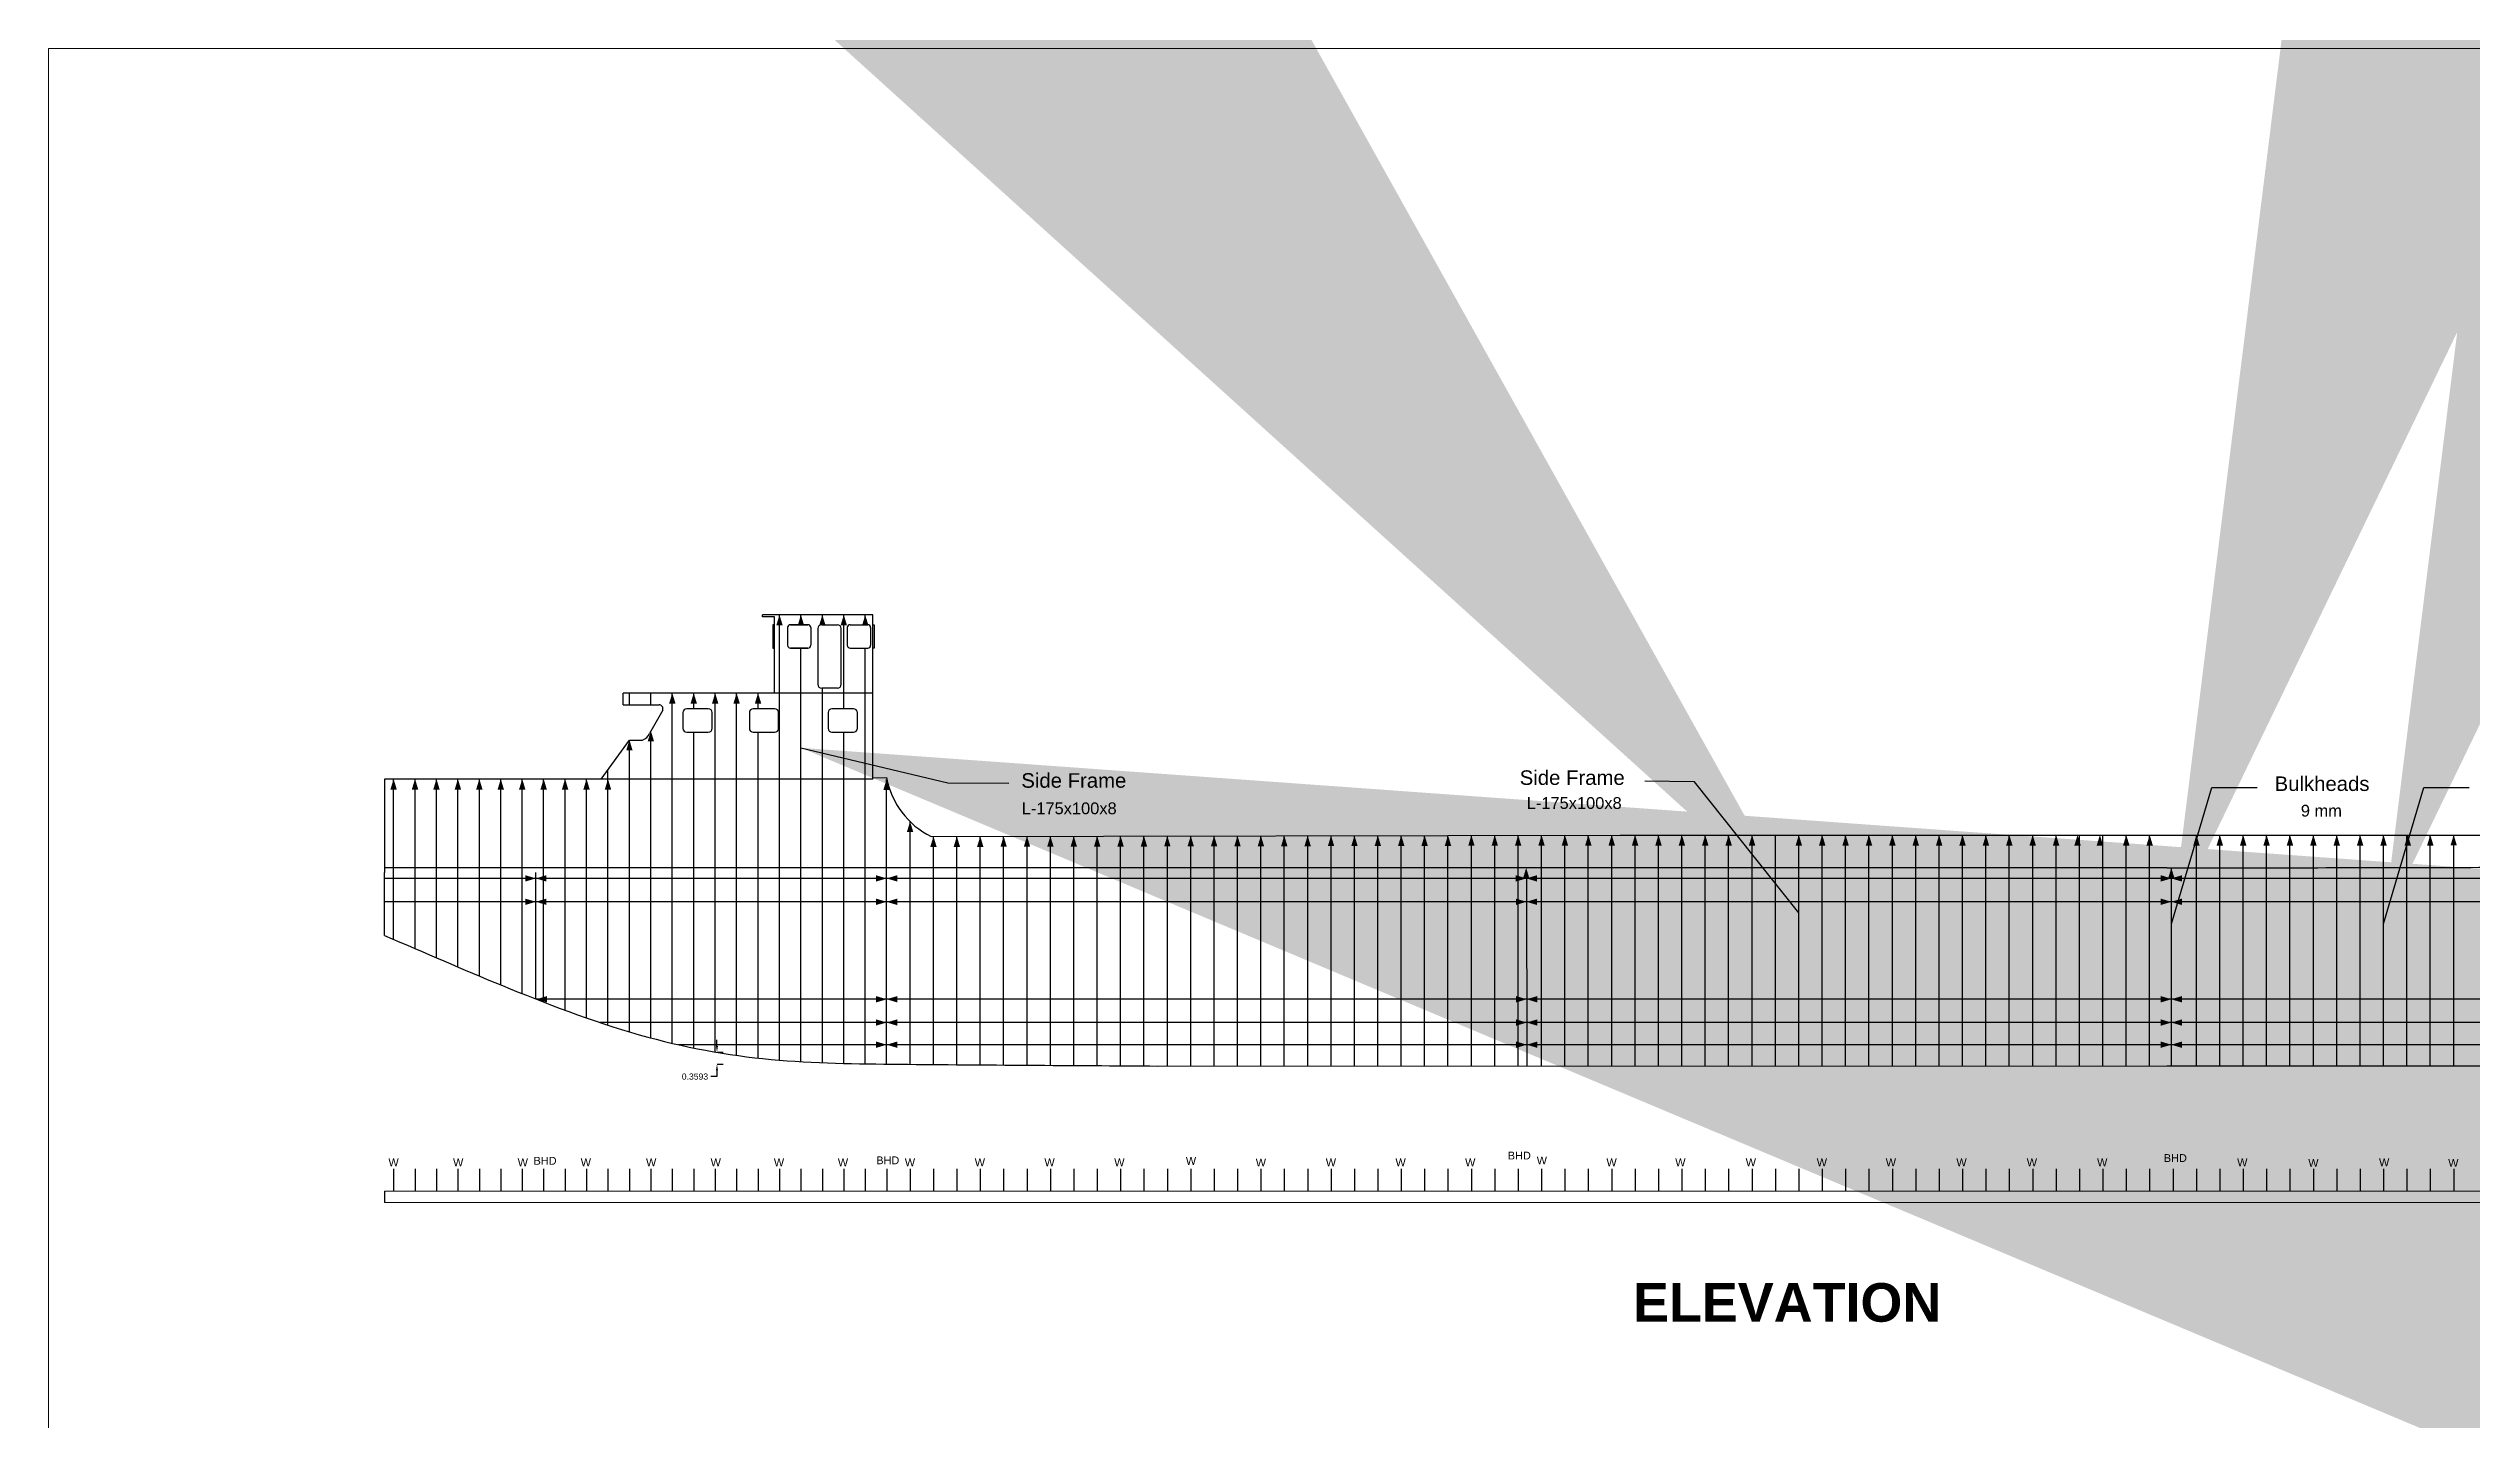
# Model space of a CAD drawing. Header units: inches. Extents: x 12 to 135, y 0 to 92.
# Drawn here: x 12 to 82.8, y 52 to 92.1 of the extents above; entities that cross this region are included whole.
import ezdxf
from ezdxf.enums import TextEntityAlignment as Align

# ---------------------------------------------------------------- set-up
doc = ezdxf.new("R2010")
doc.units = ezdxf.units.IN
doc.header["$MEASUREMENT"] = 0
doc.linetypes.add('DASHED', pattern=[19.05, 12.7, -6.35])
doc.layers.get('Defpoints').update_dxf_attribs({"color": 100})
for name, color, linetype in [('1', 7, 'Continuous'), ('bulkhead', 10, 'Continuous'), ('Floor', 6, 'Continuous'), ('L', 50, 'Continuous'), ('T', 130, 'Continuous')]:
    doc.layers.add(name, color=color, linetype=linetype)
doc.layers.add('hatch', color=8, linetype='Continuous', lineweight=9)
doc.layers.add('Text', color=7, linetype='Continuous', lineweight=13)
doc.layers.add('Hide', color=70, linetype='Continuous', lineweight=13, plot=False)
doc.styles.get("Standard").update_dxf_attribs({"font": 'arial.ttf'})
doc.dimstyles.get("Standard").update_dxf_attribs({"dimtxt": 0.18, "dimasz": 0.18, "dimexe": 0.18, "dimexo": 0.0625, "dimgap": 0.09, "dimtad": 0, "dimtih": 1, "dimtoh": 1, "dimdec": 4, "dimzin": 0, "dimdsep": 46, "dimtxsty": 'Standard', "dimcen": 0.09, "dimadec": 0, "dimazin": 0, "dimtfac": 1, "dimtdec": 4, "dimtofl": 0, "dimtmove": 0, "dimatfit": 3, "dimfxl": 1, "dimtolj": 1, "dimtzin": 0, "dimarcsym": 0})

# ---------------------------------------------------------------- blocks, each defined once
blk = doc.blocks.new('*D5')
at = {"layer": '1', "color": 0, "lineweight": -2, "transparency": 16777216}
for p, q in [((31.574, 62.953), (31.574, 63.133)), ((31.584, 62.773), (31.754, 62.773)), ((31.584, 62.414), (31.754, 62.414)), ((31.574, 62.054), (31.394, 62.054)), ((31.574, 62.234), (31.574, 62.054))]:
    blk.add_line(p, q, dxfattribs=at)
at = {"layer": '1', "color": 0, "transparency": 16777216}
for points in [[(31.544, 62.953), (31.604, 62.953), (31.574, 62.773)], [(31.544, 62.234), (31.604, 62.234), (31.574, 62.414)]]:
    blk.add_solid(points, dxfattribs=at)
at = {"layer": 'Defpoints', "color": 0, "transparency": 16777216}
for p in [(31.521, 62.773), (31.521, 62.414), (31.574, 62.414)]:
    blk.add_point(p, dxfattribs=at)
at = {"layer": '1', "color": 0, "transparency": 16777216, "insert": (30.931, 62.054), "char_height": 0.18, "attachment_point": 5}
blk.add_mtext('\\A1;0.3593', dxfattribs=at)

msp = doc.modelspace()

# ---------------------------------------------------------------- hatches: boundary and pattern name
at = {"layer": '1'}
h = msp.add_hatch(color=1, dxfattribs=at)
h.dxf.hatch_style = 1
h.paths.add_polyline_path([(33.40097, 75.54966), (33.49411, 75.23918), (33.30782, 75.23918)])
h = msp.add_hatch(color=1, dxfattribs=at)
h.dxf.hatch_style = 1
h.paths.add_polyline_path([(34.02742, 75.54966), (34.12056, 75.23918), (33.93427, 75.23918)])
h = msp.add_hatch(color=1, dxfattribs=at)
h.dxf.hatch_style = 1
h.paths.add_polyline_path([(34.65387, 75.54966), (34.74701, 75.23918), (34.56072, 75.23918)])
h = msp.add_hatch(color=1, dxfattribs=at)
h.dxf.hatch_style = 1
h.paths.add_polyline_path([(35.28032, 75.54966), (35.37346, 75.23918), (35.18717, 75.23918)])
h = msp.add_hatch(color=1, dxfattribs=at)
h.dxf.hatch_style = 1
h.paths.add_polyline_path([(35.90677, 75.54966), (35.99991, 75.23918), (35.81362, 75.23918)])
h = msp.add_hatch(color=1, dxfattribs=at)
h.dxf.hatch_style = 1
h.paths.add_polyline_path([(30.26872, 73.26598), (30.36186, 72.95551), (30.17557, 72.95551)])
h = msp.add_hatch(color=1, dxfattribs=at)
h.dxf.hatch_style = 1
h.paths.add_polyline_path([(30.89517, 73.26598), (30.98831, 72.95551), (30.80202, 72.95551)])
h = msp.add_hatch(color=1, dxfattribs=at)
h.dxf.hatch_style = 1
h.paths.add_polyline_path([(31.52162, 73.26598), (31.61476, 72.95551), (31.42847, 72.95551)])
h = msp.add_hatch(color=1, dxfattribs=at)
h.dxf.hatch_style = 1
h.paths.add_polyline_path([(32.14807, 73.26598), (32.24121, 72.95551), (32.05492, 72.95551)])
h = msp.add_hatch(color=1, dxfattribs=at)
h.dxf.hatch_style = 1
h.paths.add_polyline_path([(32.77452, 73.26598), (32.86766, 72.95551), (32.68137, 72.95551)])
h = msp.add_hatch(color=1, dxfattribs=at)
h.dxf.hatch_style = 1
h.paths.add_polyline_path([(29.01582, 71.89451), (29.10896, 71.58403), (28.92267, 71.58403)])
h = msp.add_hatch(color=1, dxfattribs=at)
h.dxf.hatch_style = 1
h.paths.add_polyline_path([(29.64227, 72.16038), (29.73541, 71.84991), (29.54912, 71.84991)])
h = msp.add_hatch(color=1, dxfattribs=at)
h.dxf.hatch_style = 1
h.paths.add_polyline_path([(22.12487, 70.75394), (22.21801, 70.44347), (22.03172, 70.44347)])
h = msp.add_hatch(color=1, dxfattribs=at)
h.dxf.hatch_style = 1
h.paths.add_polyline_path([(22.75132, 70.75394), (22.84446, 70.44347), (22.65817, 70.44347)])
h = msp.add_hatch(color=1, dxfattribs=at)
h.dxf.hatch_style = 1
h.paths.add_polyline_path([(23.37777, 70.75394), (23.47091, 70.44347), (23.28462, 70.44347)])
h = msp.add_hatch(color=1, dxfattribs=at)
h.dxf.hatch_style = 1
h.paths.add_polyline_path([(24.00422, 70.75394), (24.09736, 70.44347), (23.91107, 70.44347)])
h = msp.add_hatch(color=1, dxfattribs=at)
h.dxf.hatch_style = 1
h.paths.add_polyline_path([(24.63067, 70.75394), (24.72381, 70.44347), (24.53752, 70.44347)])
h = msp.add_hatch(color=1, dxfattribs=at)
h.dxf.hatch_style = 1
h.paths.add_polyline_path([(25.25712, 70.75394), (25.35026, 70.44347), (25.16397, 70.44347)])
h = msp.add_hatch(color=1, dxfattribs=at)
h.dxf.hatch_style = 1
h.paths.add_polyline_path([(25.88357, 70.75394), (25.97671, 70.44347), (25.79042, 70.44347)])
h = msp.add_hatch(color=1, dxfattribs=at)
h.dxf.hatch_style = 1
h.paths.add_polyline_path([(26.51002, 70.75394), (26.60316, 70.44347), (26.41687, 70.44347)])
h = msp.add_hatch(color=1, dxfattribs=at)
h.dxf.hatch_style = 1
h.paths.add_polyline_path([(27.13647, 70.75394), (27.22961, 70.44347), (27.04332, 70.44347)])
h = msp.add_hatch(color=1, dxfattribs=at)
h.dxf.hatch_style = 1
h.paths.add_polyline_path([(27.76292, 70.75394), (27.85606, 70.44347), (27.66977, 70.44347)])
h = msp.add_hatch(color=1, dxfattribs=at)
h.dxf.hatch_style = 1
h.paths.add_polyline_path([(28.38937, 70.75394), (28.48251, 70.44347), (28.29622, 70.44347)])
h = msp.add_hatch(color=1, dxfattribs=at)
h.dxf.hatch_style = 1
h.paths.add_polyline_path([(36.53102, 70.74444), (36.62416, 70.43397), (36.43788, 70.43397)])
h = msp.add_hatch(color=1, dxfattribs=at)
h.dxf.hatch_style = 1
h.paths.add_polyline_path([(37.21662, 69.51305), (37.30976, 69.20258), (37.12347, 69.20258)])
h = msp.add_hatch(color=1, dxfattribs=at)
h.dxf.hatch_style = 1
h.paths.add_polyline_path([(37.90002, 69.07527), (37.99316, 68.76479), (37.80687, 68.76479)])
h = msp.add_hatch(color=1, dxfattribs=at)
h.dxf.hatch_style = 1
h.paths.add_polyline_path([(38.58342, 69.07672), (38.67656, 68.76625), (38.49027, 68.76625)])
h = msp.add_hatch(color=1, dxfattribs=at)
h.dxf.hatch_style = 1
h.paths.add_polyline_path([(39.26682, 69.07818), (39.35996, 68.7677), (39.17367, 68.7677)])
h = msp.add_hatch(color=1, dxfattribs=at)
h.dxf.hatch_style = 1
h.paths.add_polyline_path([(39.95022, 69.07963), (40.04336, 68.76916), (39.85707, 68.76916)])
h = msp.add_hatch(color=1, dxfattribs=at)
h.dxf.hatch_style = 1
h.paths.add_polyline_path([(40.63362, 69.08109), (40.72676, 68.77061), (40.54047, 68.77061)])
h = msp.add_hatch(color=1, dxfattribs=at)
h.dxf.hatch_style = 1
h.paths.add_polyline_path([(41.31702, 69.08255), (41.41016, 68.77207), (41.22387, 68.77207)])
h = msp.add_hatch(color=1, dxfattribs=at)
h.dxf.hatch_style = 1
h.paths.add_polyline_path([(42.00042, 69.084), (42.09356, 68.77353), (41.90727, 68.77353)])
h = msp.add_hatch(color=1, dxfattribs=at)
h.dxf.hatch_style = 1
h.paths.add_polyline_path([(42.68382, 69.08546), (42.77696, 68.77498), (42.59067, 68.77498)])
h = msp.add_hatch(color=1, dxfattribs=at)
h.dxf.hatch_style = 1
h.paths.add_polyline_path([(43.36722, 69.08691), (43.46036, 68.77644), (43.27407, 68.77644)])
h = msp.add_hatch(color=1, dxfattribs=at)
h.dxf.hatch_style = 1
h.paths.add_polyline_path([(44.05062, 69.08837), (44.14376, 68.77789), (43.95747, 68.77789)])
h = msp.add_hatch(color=1, dxfattribs=at)
h.dxf.hatch_style = 1
h.paths.add_polyline_path([(44.73402, 69.08982), (44.82716, 68.77935), (44.64087, 68.77935)])
h = msp.add_hatch(color=1, dxfattribs=at)
h.dxf.hatch_style = 1
h.paths.add_polyline_path([(45.41742, 69.09128), (45.51056, 68.7808), (45.32427, 68.7808)])
h = msp.add_hatch(color=1, dxfattribs=at)
h.dxf.hatch_style = 1
h.paths.add_polyline_path([(46.10082, 69.09274), (46.19396, 68.78226), (46.00767, 68.78226)])
h = msp.add_hatch(color=1, dxfattribs=at)
h.dxf.hatch_style = 1
h.paths.add_polyline_path([(46.78422, 69.09419), (46.87736, 68.78372), (46.69107, 68.78372)])
h = msp.add_hatch(color=1, dxfattribs=at)
h.dxf.hatch_style = 1
h.paths.add_polyline_path([(47.46762, 69.09565), (47.56076, 68.78517), (47.37447, 68.78517)])
h = msp.add_hatch(color=1, dxfattribs=at)
h.dxf.hatch_style = 1
h.paths.add_polyline_path([(48.15102, 69.0971), (48.24416, 68.78663), (48.05787, 68.78663)])
h = msp.add_hatch(color=1, dxfattribs=at)
h.dxf.hatch_style = 1
h.paths.add_polyline_path([(48.83442, 69.09856), (48.92756, 68.78808), (48.74127, 68.78808)])
h = msp.add_hatch(color=1, dxfattribs=at)
h.dxf.hatch_style = 1
h.paths.add_polyline_path([(49.51782, 69.10002), (49.61096, 68.78954), (49.42467, 68.78954)])
h = msp.add_hatch(color=1, dxfattribs=at)
h.dxf.hatch_style = 1
h.paths.add_polyline_path([(50.20122, 69.10147), (50.29436, 68.79099), (50.10807, 68.79099)])
h = msp.add_hatch(color=1, dxfattribs=at)
h.dxf.hatch_style = 1
h.paths.add_polyline_path([(50.88462, 69.10293), (50.97776, 68.79245), (50.79147, 68.79245)])
h = msp.add_hatch(color=1, dxfattribs=at)
h.dxf.hatch_style = 1
h.paths.add_polyline_path([(51.56802, 69.10438), (51.66116, 68.79391), (51.47487, 68.79391)])
h = msp.add_hatch(color=1, dxfattribs=at)
h.dxf.hatch_style = 1
h.paths.add_polyline_path([(52.25142, 69.10584), (52.34456, 68.79536), (52.15827, 68.79536)])
h = msp.add_hatch(color=1, dxfattribs=at)
h.dxf.hatch_style = 1
h.paths.add_polyline_path([(52.93482, 69.10729), (53.02796, 68.79682), (52.84167, 68.79682)])
h = msp.add_hatch(color=1, dxfattribs=at)
h.dxf.hatch_style = 1
h.paths.add_polyline_path([(53.61822, 69.10875), (53.71136, 68.79827), (53.52507, 68.79827)])
h = msp.add_hatch(color=1, dxfattribs=at)
h.dxf.hatch_style = 1
h.paths.add_polyline_path([(54.30162, 69.11021), (54.39476, 68.79973), (54.20847, 68.79973)])
h = msp.add_hatch(color=1, dxfattribs=at)
h.dxf.hatch_style = 1
h.paths.add_polyline_path([(54.98502, 69.11166), (55.07816, 68.80119), (54.89187, 68.80119)])
h = msp.add_hatch(color=1, dxfattribs=at)
h.dxf.hatch_style = 1
h.paths.add_polyline_path([(55.66842, 69.11312), (55.76156, 68.80264), (55.57527, 68.80264)])
h = msp.add_hatch(color=1, dxfattribs=at)
h.dxf.hatch_style = 1
h.paths.add_polyline_path([(56.35182, 69.11457), (56.44496, 68.8041), (56.25867, 68.8041)])
h = msp.add_hatch(color=1, dxfattribs=at)
h.dxf.hatch_style = 1
h.paths.add_polyline_path([(57.03522, 69.11603), (57.12836, 68.80555), (56.94207, 68.80555)])
h = msp.add_hatch(color=1, dxfattribs=at)
h.dxf.hatch_style = 1
h.paths.add_polyline_path([(57.71862, 69.11801), (57.81176, 68.80753), (57.62547, 68.80753)])
h = msp.add_hatch(color=1, dxfattribs=at)
h.dxf.hatch_style = 1
h.paths.add_polyline_path([(58.40202, 69.11801), (58.49516, 68.80753), (58.30887, 68.80753)])
h = msp.add_hatch(color=1, dxfattribs=at)
h.dxf.hatch_style = 1
h.paths.add_polyline_path([(59.08542, 69.11801), (59.17856, 68.80753), (58.99227, 68.80753)])
h = msp.add_hatch(color=1, dxfattribs=at)
h.dxf.hatch_style = 1
h.paths.add_polyline_path([(59.76882, 69.11801), (59.86196, 68.80753), (59.67567, 68.80753)])
h = msp.add_hatch(color=1, dxfattribs=at)
h.dxf.hatch_style = 1
h.paths.add_polyline_path([(60.45222, 69.11801), (60.54536, 68.80753), (60.35907, 68.80753)])
h = msp.add_hatch(color=1, dxfattribs=at)
h.dxf.hatch_style = 1
h.paths.add_polyline_path([(61.13562, 69.11801), (61.22876, 68.80753), (61.04247, 68.80753)])
h = msp.add_hatch(color=1, dxfattribs=at)
h.dxf.hatch_style = 1
h.paths.add_polyline_path([(61.81902, 69.11801), (61.91216, 68.80753), (61.72587, 68.80753)])
h = msp.add_hatch(color=1, dxfattribs=at)
h.dxf.hatch_style = 1
h.paths.add_polyline_path([(63.18582, 69.11801), (63.27896, 68.80753), (63.09267, 68.80753)])
h = msp.add_hatch(color=1, dxfattribs=at)
h.dxf.hatch_style = 1
h.paths.add_polyline_path([(63.86922, 69.11801), (63.96236, 68.80753), (63.77607, 68.80753)])
h = msp.add_hatch(color=1, dxfattribs=at)
h.dxf.hatch_style = 1
h.paths.add_polyline_path([(64.55262, 69.11801), (64.64576, 68.80753), (64.45947, 68.80753)])
h = msp.add_hatch(color=1, dxfattribs=at)
h.dxf.hatch_style = 1
h.paths.add_polyline_path([(65.23602, 69.11801), (65.32916, 68.80753), (65.14287, 68.80753)])
h = msp.add_hatch(color=1, dxfattribs=at)
h.dxf.hatch_style = 1
h.paths.add_polyline_path([(65.91942, 69.11801), (66.01256, 68.80753), (65.82627, 68.80753)])
h = msp.add_hatch(color=1, dxfattribs=at)
h.dxf.hatch_style = 1
h.paths.add_polyline_path([(66.60282, 69.11801), (66.69596, 68.80753), (66.50967, 68.80753)])
h = msp.add_hatch(color=1, dxfattribs=at)
h.dxf.hatch_style = 1
h.paths.add_polyline_path([(67.28622, 69.11801), (67.37936, 68.80753), (67.19307, 68.80753)])
h = msp.add_hatch(color=1, dxfattribs=at)
h.dxf.hatch_style = 1
h.paths.add_polyline_path([(67.96962, 69.11801), (68.06276, 68.80753), (67.87647, 68.80753)])
h = msp.add_hatch(color=1, dxfattribs=at)
h.dxf.hatch_style = 1
h.paths.add_polyline_path([(68.65302, 69.11801), (68.74616, 68.80753), (68.55987, 68.80753)])
h = msp.add_hatch(color=1, dxfattribs=at)
h.dxf.hatch_style = 1
h.paths.add_polyline_path([(69.33642, 69.11801), (69.42956, 68.80753), (69.24327, 68.80753)])
h = msp.add_hatch(color=1, dxfattribs=at)
h.dxf.hatch_style = 1
h.paths.add_polyline_path([(70.01982, 69.11801), (70.11296, 68.80753), (69.92667, 68.80753)])
h = msp.add_hatch(color=1, dxfattribs=at)
h.dxf.hatch_style = 1
h.paths.add_polyline_path([(70.70322, 69.11801), (70.79636, 68.80753), (70.61007, 68.80753)])
h = msp.add_hatch(color=1, dxfattribs=at)
h.dxf.hatch_style = 1
h.paths.add_polyline_path([(71.33005, 69.11801), (71.42319, 68.80753), (71.23691, 68.80753)])
h = msp.add_hatch(color=1, dxfattribs=at)
h.dxf.hatch_style = 1
h.paths.add_polyline_path([(71.98309, 69.11793), (72.07623, 68.80745), (71.88995, 68.80745)])
h = msp.add_hatch(color=1, dxfattribs=at)
h.dxf.hatch_style = 1
h.paths.add_polyline_path([(72.75342, 69.11785), (72.84656, 68.80737), (72.66027, 68.80737)])
h = msp.add_hatch(color=1, dxfattribs=at)
h.dxf.hatch_style = 1
h.paths.add_polyline_path([(73.43682, 69.11785), (73.52996, 68.80737), (73.34367, 68.80737)])
h = msp.add_hatch(color=1, dxfattribs=at)
h.dxf.hatch_style = 1
h.paths.add_polyline_path([(74.80362, 69.11785), (74.89676, 68.80737), (74.71047, 68.80737)])
h = msp.add_hatch(color=1, dxfattribs=at)
h.dxf.hatch_style = 1
h.paths.add_polyline_path([(75.48702, 69.11787), (75.58016, 68.80739), (75.39387, 68.80739)])
h = msp.add_hatch(color=1, dxfattribs=at)
h.dxf.hatch_style = 1
h.paths.add_polyline_path([(76.17042, 69.11791), (76.26356, 68.80743), (76.07727, 68.80743)])
h = msp.add_hatch(color=1, dxfattribs=at)
h.dxf.hatch_style = 1
h.paths.add_polyline_path([(76.85382, 69.11795), (76.94696, 68.80747), (76.76067, 68.80747)])
h = msp.add_hatch(color=1, dxfattribs=at)
h.dxf.hatch_style = 1
h.paths.add_polyline_path([(77.53722, 69.11799), (77.63036, 68.80751), (77.44407, 68.80751)])
h = msp.add_hatch(color=1, dxfattribs=at)
h.dxf.hatch_style = 1
h.paths.add_polyline_path([(78.22062, 69.11803), (78.31376, 68.80755), (78.12747, 68.80755)])
h = msp.add_hatch(color=1, dxfattribs=at)
h.dxf.hatch_style = 1
h.paths.add_polyline_path([(78.90402, 69.11807), (78.99716, 68.80759), (78.81087, 68.80759)])
h = msp.add_hatch(color=1, dxfattribs=at)
h.dxf.hatch_style = 1
h.paths.add_polyline_path([(79.58742, 69.11811), (79.68056, 68.80763), (79.49427, 68.80763)])
h = msp.add_hatch(color=1, dxfattribs=at)
h.dxf.hatch_style = 1
h.paths.add_polyline_path([(80.27082, 69.11814), (80.36396, 68.80767), (80.17767, 68.80767)])
h = msp.add_hatch(color=1, dxfattribs=at)
h.dxf.hatch_style = 1
h.paths.add_polyline_path([(80.98045, 69.11819), (81.07359, 68.80771), (80.8873, 68.80771)])
h = msp.add_hatch(color=1, dxfattribs=at)
h.dxf.hatch_style = 1
h.paths.add_polyline_path([(81.63762, 69.11822), (81.73076, 68.80775), (81.54447, 68.80775)])
h = msp.add_hatch(color=1, dxfattribs=at)
h.dxf.hatch_style = 1
h.paths.add_polyline_path([(82.32102, 69.11826), (82.41416, 68.80779), (82.22787, 68.80779)])
h = msp.add_hatch(color=1, dxfattribs=at)
h.dxf.hatch_style = 1
h.paths.add_polyline_path([(55.21933, 68.15633), (55.31247, 67.84585), (55.12619, 67.84585)])
h = msp.add_hatch(color=1, dxfattribs=at)
h.dxf.hatch_style = 1
h.paths.add_polyline_path([(74.07075, 68.1567), (74.16389, 67.84622), (73.9776, 67.84622)])
h = msp.add_hatch(color=1, dxfattribs=at)
h.dxf.hatch_style = 1
h.paths.add_polyline_path([(26.28091, 67.84669), (25.97044, 67.75355), (25.97044, 67.93983)])
h = msp.add_hatch(color=1, dxfattribs=at)
h.dxf.hatch_style = 1
h.paths.add_polyline_path([(26.28091, 67.84669), (26.59139, 67.93983), (26.59139, 67.75355)])
h = msp.add_hatch(color=1, dxfattribs=at)
h.dxf.hatch_style = 1
h.paths.add_polyline_path([(36.53121, 67.84669), (36.22073, 67.75355), (36.22073, 67.93983)])
h = msp.add_hatch(color=1, dxfattribs=at)
h.dxf.hatch_style = 1
h.paths.add_polyline_path([(36.53121, 67.84669), (36.84169, 67.93983), (36.84169, 67.75355)])
h = msp.add_hatch(color=1, dxfattribs=at)
h.dxf.hatch_style = 1
h.paths.add_polyline_path([(55.22583, 67.84669), (54.91535, 67.75355), (54.91535, 67.93983)])
h = msp.add_hatch(color=1, dxfattribs=at)
h.dxf.hatch_style = 1
h.paths.add_polyline_path([(55.22583, 67.84669), (55.53631, 67.93983), (55.53631, 67.75355)])
h = msp.add_hatch(color=1, dxfattribs=at)
h.dxf.hatch_style = 1
h.paths.add_polyline_path([(74.07047, 67.84669), (73.75999, 67.75355), (73.75999, 67.93983)])
h = msp.add_hatch(color=1, dxfattribs=at)
h.dxf.hatch_style = 1
h.paths.add_polyline_path([(74.07047, 67.84669), (74.38094, 67.93983), (74.38094, 67.75355)])
h = msp.add_hatch(color=1, dxfattribs=at)
h.dxf.hatch_style = 1
h.paths.add_polyline_path([(26.28101, 67.16337), (25.97054, 67.07023), (25.97054, 67.25652)])
h = msp.add_hatch(color=1, dxfattribs=at)
h.dxf.hatch_style = 1
h.paths.add_polyline_path([(26.28101, 67.16337), (26.59149, 67.25652), (26.59149, 67.07023)])
h = msp.add_hatch(color=1, dxfattribs=at)
h.dxf.hatch_style = 1
h.paths.add_polyline_path([(36.53133, 67.16337), (36.22085, 67.07023), (36.22085, 67.25652)])
h = msp.add_hatch(color=1, dxfattribs=at)
h.dxf.hatch_style = 1
h.paths.add_polyline_path([(36.53133, 67.16337), (36.8418, 67.25652), (36.8418, 67.07023)])
h = msp.add_hatch(color=1, dxfattribs=at)
h.dxf.hatch_style = 1
h.paths.add_polyline_path([(55.22729, 67.16337), (54.91681, 67.07023), (54.91681, 67.25652)])
h = msp.add_hatch(color=1, dxfattribs=at)
h.dxf.hatch_style = 1
h.paths.add_polyline_path([(55.22729, 67.16337), (55.53776, 67.25652), (55.53776, 67.07023)])
h = msp.add_hatch(color=1, dxfattribs=at)
h.dxf.hatch_style = 1
h.paths.add_polyline_path([(74.07052, 67.16337), (73.76004, 67.07023), (73.76004, 67.25652)])
h = msp.add_hatch(color=1, dxfattribs=at)
h.dxf.hatch_style = 1
h.paths.add_polyline_path([(74.07052, 67.16337), (74.381, 67.25652), (74.381, 67.07023)])
h = msp.add_hatch(color=1, dxfattribs=at)
h.dxf.hatch_style = 1
h.paths.add_polyline_path([(26.29718, 64.31473), (26.60765, 64.40787), (26.60765, 64.22159)])
h = msp.add_hatch(color=1, dxfattribs=at)
h.dxf.hatch_style = 1
h.paths.add_polyline_path([(36.53121, 63.63404), (36.22073, 63.5409), (36.22073, 63.72718)])
h = msp.add_hatch(color=1, dxfattribs=at)
h.dxf.hatch_style = 1
h.paths.add_polyline_path([(36.53181, 64.31473), (36.22134, 64.22159), (36.22134, 64.40787)])
h = msp.add_hatch(color=1, dxfattribs=at)
h.dxf.hatch_style = 1
h.paths.add_polyline_path([(36.53121, 63.63404), (36.84169, 63.72718), (36.84169, 63.5409)])
h = msp.add_hatch(color=1, dxfattribs=at)
h.dxf.hatch_style = 1
h.paths.add_polyline_path([(36.53181, 64.31473), (36.84229, 64.40787), (36.84229, 64.22159)])
h = msp.add_hatch(color=1, dxfattribs=at)
h.dxf.hatch_style = 1
h.paths.add_polyline_path([(55.23335, 64.31473), (54.92288, 64.22159), (54.92288, 64.40787)])
h = msp.add_hatch(color=1, dxfattribs=at)
h.dxf.hatch_style = 1
h.paths.add_polyline_path([(55.2348, 63.63404), (54.92433, 63.5409), (54.92433, 63.72718)])
h = msp.add_hatch(color=1, dxfattribs=at)
h.dxf.hatch_style = 1
h.paths.add_polyline_path([(55.23335, 64.31473), (55.54383, 64.40787), (55.54383, 64.22159)])
h = msp.add_hatch(color=1, dxfattribs=at)
h.dxf.hatch_style = 1
h.paths.add_polyline_path([(55.2348, 63.63404), (55.54528, 63.72718), (55.54528, 63.5409)])
h = msp.add_hatch(color=1, dxfattribs=at)
h.dxf.hatch_style = 1
h.paths.add_polyline_path([(74.07074, 64.31473), (73.76027, 64.22159), (73.76027, 64.40787)])
h = msp.add_hatch(color=1, dxfattribs=at)
h.dxf.hatch_style = 1
h.paths.add_polyline_path([(74.0708, 63.63404), (73.76032, 63.5409), (73.76032, 63.72718)])
h = msp.add_hatch(color=1, dxfattribs=at)
h.dxf.hatch_style = 1
h.paths.add_polyline_path([(74.07074, 64.31473), (74.38122, 64.40787), (74.38122, 64.22159)])
h = msp.add_hatch(color=1, dxfattribs=at)
h.dxf.hatch_style = 1
h.paths.add_polyline_path([(74.0708, 63.63404), (74.38127, 63.72718), (74.38127, 63.5409)])
h = msp.add_hatch(color=1, dxfattribs=at)
h.dxf.hatch_style = 1
h.paths.add_polyline_path([(36.53204, 62.98692), (36.22156, 62.89377), (36.22156, 63.08006)])
h = msp.add_hatch(color=1, dxfattribs=at)
h.dxf.hatch_style = 1
h.paths.add_polyline_path([(36.53204, 62.98692), (36.84252, 63.08006), (36.84252, 62.89377)])
h = msp.add_hatch(color=1, dxfattribs=at)
h.dxf.hatch_style = 1
h.paths.add_polyline_path([(55.23618, 62.98692), (54.92571, 62.89377), (54.92571, 63.08006)])
h = msp.add_hatch(color=1, dxfattribs=at)
h.dxf.hatch_style = 1
h.paths.add_polyline_path([(55.23618, 62.98692), (55.54666, 63.08006), (55.54666, 62.89377)])
h = msp.add_hatch(color=1, dxfattribs=at)
h.dxf.hatch_style = 1
h.paths.add_polyline_path([(74.07085, 62.98692), (73.76037, 62.89377), (73.76037, 63.08006)])
h = msp.add_hatch(color=1, dxfattribs=at)
h.dxf.hatch_style = 1
h.paths.add_polyline_path([(74.07085, 62.98692), (74.38132, 63.08006), (74.38132, 62.89377)])

# ---------------------------------------------------------------- linework, layer by layer
for p, q in [((36.12994, 75.54398), (32.90839, 75.54398)), ((32.90839, 75.48689), (32.90839, 75.54398)), ((33.25094, 73.26031), (33.25094, 75.48689)), ((33.63187, 75.17341), (33.63187, 74.65859)), ((34.23144, 75.25844), (33.72054, 75.25844)), ((33.72054, 75.25844), (34.23144, 75.25844)), ((34.31647, 75.17341), (34.31647, 74.65859)), ((35.37913, 75.17341), (35.37913, 74.65859)), ((35.46781, 75.25844), (35.97871, 75.25844)), ((36.06374, 75.17341), (36.06374, 74.65859)), ((36.12994, 70.74827), (36.12994, 75.54398)), ((34.23144, 74.57356), (33.72054, 74.57356)), ((33.72054, 74.57356), (34.23144, 74.57356)), ((35.46781, 74.57356), (35.97871, 74.57356)), ((36.12994, 73.26031), (28.83749, 73.26031)), ((28.83749, 72.9183), (28.83749, 73.26031)), ((36.12994, 70.74827), (21.85697, 70.74827)), ((36.12994, 70.78346), (36.52958, 70.79196)), ((21.85697, 66.18068), (21.85697, 68.01899)), ((44.4536, 62.36389), (96.04223, 62.3652)), ((73.94259, 62.36511), (92.64782, 62.36511)), ((22.12456, 59.36407), (22.12456, 58.709)), ((22.75101, 59.36407), (22.75101, 58.709)), ((23.37746, 59.36407), (23.37746, 58.709)), ((24.00391, 59.36407), (24.00391, 58.709)), ((24.63036, 59.36407), (24.63036, 58.709)), ((25.25681, 59.36407), (25.25681, 58.709)), ((25.88326, 59.36407), (25.88326, 58.709)), ((26.50971, 59.36407), (26.50971, 58.709)), ((27.13616, 59.36407), (27.13616, 58.709)), ((27.76261, 59.36407), (27.76261, 58.709)), ((28.38906, 59.36407), (28.38906, 58.709)), ((29.01551, 59.36407), (29.01551, 58.709)), ((29.64196, 59.36407), (29.64196, 58.709)), ((30.26841, 59.36407), (30.26841, 58.709)), ((30.89486, 59.36407), (30.89486, 58.709)), ((31.52131, 59.36407), (31.52131, 58.709)), ((32.14776, 59.36407), (32.14776, 58.709)), ((32.77421, 59.36407), (32.77421, 58.709)), ((33.40066, 59.36407), (33.40066, 58.709)), ((34.02711, 59.36407), (34.02711, 58.709)), ((34.65356, 59.36407), (34.65356, 58.709)), ((35.28001, 59.36407), (35.28001, 58.709)), ((35.90646, 59.36407), (35.90646, 58.709)), ((36.53291, 59.36407), (36.53291, 58.709)), ((37.21631, 59.36407), (37.21631, 58.709)), ((37.89971, 59.36407), (37.89971, 58.709)), ((38.58311, 59.36407), (38.58311, 58.709)), ((39.26651, 59.36407), (39.26651, 58.709)), ((39.94991, 59.36407), (39.94991, 58.709)), ((40.63331, 59.36407), (40.63331, 58.709)), ((41.31671, 59.36407), (41.31671, 58.709)), ((42.00011, 59.36407), (42.00011, 58.709)), ((42.68351, 59.36407), (42.68351, 58.709)), ((43.36691, 59.36407), (43.36691, 58.709)), ((44.05031, 59.36407), (44.05031, 58.709)), ((44.73371, 59.36407), (44.73371, 58.709)), ((45.41711, 59.36407), (45.41711, 58.709)), ((46.10051, 59.36407), (46.10051, 58.709)), ((46.78391, 59.36407), (46.78391, 58.709)), ((47.46731, 59.36407), (47.46731, 58.709)), ((48.15071, 59.36407), (48.15071, 58.709)), ((48.83411, 59.36407), (48.83411, 58.709)), ((49.51751, 59.36407), (49.51751, 58.709)), ((50.20091, 59.36407), (50.20091, 58.709)), ((50.88431, 59.36407), (50.88431, 58.709)), ((51.56771, 59.36407), (51.56771, 58.709)), ((52.25111, 59.36407), (52.25111, 58.709)), ((52.93451, 59.36407), (52.93451, 58.709)), ((53.61791, 59.36407), (53.61791, 58.709)), ((54.30131, 59.36407), (54.30131, 58.709)), ((54.98471, 59.36407), (54.98471, 58.709)), ((55.66811, 59.36407), (55.66811, 58.709)), ((56.35151, 59.36407), (56.35151, 58.709)), ((57.03491, 59.36407), (57.03491, 58.709)), ((57.71831, 59.36407), (57.71831, 58.709)), ((58.40171, 59.36407), (58.40171, 58.709)), ((59.08511, 59.36407), (59.08511, 58.709)), ((59.76851, 59.36407), (59.76851, 58.709)), ((60.45191, 59.36407), (60.45191, 58.709)), ((61.13531, 59.36407), (61.13531, 58.709)), ((61.81871, 59.36407), (61.81871, 58.709)), ((62.50211, 59.36407), (62.50211, 58.709)), ((63.18551, 59.36407), (63.18551, 58.709)), ((63.86891, 59.36407), (63.86891, 58.709)), ((64.55231, 59.36407), (64.55231, 58.709)), ((65.23571, 59.36407), (65.23571, 58.709)), ((65.91911, 59.36407), (65.91911, 58.709)), ((66.60251, 59.36407), (66.60251, 58.709)), ((67.28591, 59.36407), (67.28591, 58.709)), ((67.96931, 59.36407), (67.96931, 58.709)), ((68.65271, 59.36407), (68.65271, 58.709)), ((69.33611, 59.36407), (69.33611, 58.709)), ((70.01951, 59.36407), (70.01951, 58.709)), ((70.70291, 59.36407), (70.70291, 58.709)), ((71.38631, 59.36407), (71.38631, 58.709)), ((72.06971, 59.36407), (72.06971, 58.709)), ((72.75311, 59.36407), (72.75311, 58.709)), ((73.43651, 59.36407), (73.43651, 58.709)), ((74.11991, 59.36407), (74.11991, 58.709)), ((74.80331, 59.36407), (74.80331, 58.709)), ((75.48671, 59.36407), (75.48671, 58.709)), ((76.17011, 59.36407), (76.17011, 58.709)), ((76.85351, 59.36407), (76.85351, 58.709)), ((77.53691, 59.36407), (77.53691, 58.709)), ((78.22031, 59.36407), (78.22031, 58.709)), ((78.90371, 59.36407), (78.90371, 58.709)), ((79.58711, 59.36407), (79.58711, 58.709)), ((80.27051, 59.36407), (80.27051, 58.709)), ((80.95391, 59.36407), (80.95391, 58.709)), ((81.63731, 59.36407), (81.63731, 58.709)), ((82.32071, 59.36407), (82.32071, 58.709))]:
    msp.add_line(p, q)
at = {"ltscale": 3}
msp.add_line((33.25094, 75.48689), (32.90839, 75.48689), dxfattribs=at)
at = {"linetype": 'ByBlock', "ltscale": 0.004}
for p, q in [((34.52058, 75.14426), (34.52058, 73.51733)), ((34.63476, 75.25844), (35.0915, 75.25844)), ((35.20568, 74.28796), (35.20568, 75.14426)), ((35.20568, 73.51733), (35.20568, 74.28796)), ((35.0915, 73.40314), (34.63476, 73.40314))]:
    msp.add_line(p, q, dxfattribs=at)
at = {"ltscale": 0.005}
for p, q in [((28.83749, 72.9183), (29.88152, 72.9183)), ((29.98893, 72.76538), (29.5983, 72.07786)), ((28.1917, 70.74827), (29.01643, 71.89011)), ((29.01643, 71.89011), (29.40258, 71.89011))]:
    msp.add_line(p, q, dxfattribs=at)
at = {"linetype": 'DASHED'}
msp.add_line((21.85697, 70.74827), (21.85697, 68.01899), dxfattribs=at)
at = {"linetype": 'ByBlock'}
for p, q in [((37.82956, 69.06944), (57.96522, 69.11234)), ((57.96522, 69.11234), (71.32975, 69.11234)), ((71.32975, 69.11234), (72.63582, 69.11217)), ((72.63582, 69.11217), (75.09577, 69.11217))]:
    msp.add_line(p, q, dxfattribs=at)
for points in [[(33.25094, 75.25844), (33.21098, 75.25844), (33.21098, 74.57356), (33.25094, 74.57356)], [(36.12994, 75.25844), (36.16991, 75.25844), (36.16991, 74.57356), (36.12994, 74.57356)]]:
    msp.add_lwpolyline(points, close=True)
for points in [[(30.69297, 72.11901), (31.32098, 72.11901, 0.41421356), (31.43517, 72.2332), (31.43517, 72.68993, 0.41421356), (31.32098, 72.80412), (30.69297, 72.80412, 0.41421356), (30.57879, 72.68993), (30.57879, 72.2332, 0.41421356)], [(32.6341, 72.11901), (33.26211, 72.11901, 0.41421356), (33.37629, 72.2332), (33.37629, 72.68993, 0.41421356), (33.26211, 72.80412), (32.6341, 72.80412, 0.41421356), (32.51991, 72.68993), (32.51991, 72.2332, 0.41421356)], [(34.93409, 72.11901), (35.5621, 72.11901, 0.41421356), (35.67629, 72.2332), (35.67629, 72.68993, 0.41421356), (35.5621, 72.80412), (34.93409, 72.80412, 0.41421356), (34.81991, 72.68993), (34.81991, 72.2332, 0.41421356)]]:
    msp.add_lwpolyline(points, format="xyb", close=True)
for centre, radius, start, end in [((33.72326, 75.16686), 0.09162, 91.6974127, 175.8991824), ((34.23144, 75.17341), 0.08503, 0, 90), ((35.47052, 75.16686), 0.09162, 91.6974127, 175.8991824), ((35.97871, 75.17341), 0.08503, 0, 90), ((33.72326, 74.66514), 0.09162, 184.1008176, 268.3025873), ((34.23144, 74.65859), 0.08503, 270, 0), ((35.47052, 74.66514), 0.09162, 184.1008176, 268.3025873), ((35.97871, 74.65859), 0.08503, 270, 0), ((38.91893, 71.24344), 2.43162, 190.7002204, 243.3866767)]:
    msp.add_arc(centre, radius, start, end)
at = {"linetype": 'ByBlock', "ltscale": 0.004}
for centre, start, end in [((34.63476, 75.14426), 90, 180), ((35.0915, 75.14426), 0, 90), ((34.63476, 73.51733), 180, 270), ((35.0915, 73.51733), 270, 0)]:
    msp.add_arc(centre, 0.11418, start, end, dxfattribs=at)
at = {"ltscale": 0.005}
for centre, radius, start, end in [((29.88152, 72.80412), 0.11418, 340.1694196, 90), ((29.2956, 72.19752), 0.32549, 289.1871516, 338.4318522)]:
    msp.add_arc(centre, radius, start, end, dxfattribs=at)
for points, knots in [([(73.94205, 68.15065), (74.15551, 68.15127), (76.87969, 68.1588), (80.85928, 68.16113), (85.88075, 68.17964), (89.64686, 68.20002), (93.45749, 68.22796), (96.01247, 68.26942), (97.3122, 68.29051)], [45.72936738, 45.72936738, 45.72936738, 45.72936738, 46.29159622, 52.90460872, 56.21113049, 59.51767949, 62.82429804, 66.2480719, 66.2480719, 66.2480719, 66.2480719]), ([(21.85697, 66.18068), (23.09572, 65.65442), (25.09147, 64.76691), (29.2788, 63.14755), (33.12878, 62.45096), (38.17719, 62.40298), (41.94337, 62.37952), (44.4536, 62.36389)], [0, 0, 0, 0, 3.55068701, 7.08854709, 10.4544057, 13.76320342, 20.37636341, 20.37636341, 20.37636341, 20.37636341])]:
    msp.add_open_spline(points, degree=3, knots=knots)
at = {"layer": '1'}
for p, q in [((75.09577, 69.11217), (86.86451, 69.11285)), ((73.94205, 68.15065), (21.85697, 68.15065))]:
    msp.add_line(p, q, dxfattribs=at)
at = {"layer": 'bulkhead'}
for p, q in [((36.53214, 62.41972), (36.53071, 70.73877)), ((26.28143, 64.32089), (26.28089, 68.01895)), ((55.22538, 68.05892), (55.23751, 62.36416)), ((74.07089, 62.36464), (74.07044, 68.15102))]:
    msp.add_line(p, q, dxfattribs=at)
at = {"layer": 'Floor'}
for p, q in [((21.85697, 58.709), (21.85697, 58.54236)), ((21.85697, 58.54236), (21.85697, 58.37572))]:
    msp.add_line(p, q, dxfattribs=at)
at = {"layer": 'Hide'}
for p, q in [((21.85697, 58.709), (98.28104, 58.709)), ((21.85697, 58.37572), (98.28104, 58.37572))]:
    msp.add_line(p, q, dxfattribs=at)
at = {"layer": 'L'}
for p, q in [((34.02711, 75.25844), (34.02711, 75.54398)), ((34.65356, 75.25844), (34.65356, 75.54398)), ((35.90646, 75.25844), (35.90646, 75.54398)), ((34.02711, 62.49048), (34.02711, 74.57356)), ((35.90646, 62.42716), (35.90646, 74.57356)), ((29.01551, 72.9183), (29.01551, 73.26031)), ((30.26841, 63.02786), (30.26841, 73.26031)), ((30.89486, 72.80412), (30.89486, 73.26031)), ((32.14776, 62.67507), (32.14776, 73.26031)), ((32.77421, 72.80412), (32.77421, 73.26031)), ((34.65356, 62.45965), (34.65356, 73.40314)), ((29.01551, 63.36249), (29.01551, 71.88883)), ((30.89486, 62.89059), (30.89486, 72.11901)), ((32.77421, 62.59591), (32.77421, 72.11901)), ((28.38906, 63.55837), (28.38906, 71.02152)), ((22.75101, 65.79801), (22.75101, 70.74827)), ((23.37746, 65.52813), (23.37746, 70.74827)), ((24.63036, 64.99361), (24.63036, 70.74827)), ((25.25681, 64.733), (25.25681, 70.74827)), ((26.50971, 64.2321), (26.50971, 70.74827)), ((27.13616, 63.99532), (27.13616, 70.74827)), ((37.89971, 62.40832), (37.89971, 69.06959)), ((38.58311, 62.40305), (38.58311, 69.07105)), ((39.94991, 62.39311), (39.94991, 69.07396)), ((40.63331, 62.3884), (40.63331, 69.07542)), ((42.00011, 62.37936), (42.00011, 69.07833)), ((42.68351, 62.37499), (42.68351, 69.07978)), ((44.05031, 62.3664), (44.05031, 69.08269)), ((44.73371, 62.3639), (44.73371, 69.08415)), ((46.10051, 62.36393), (46.10051, 69.08706)), ((46.78391, 62.36395), (46.78391, 69.08852)), ((48.15071, 62.36399), (48.15071, 69.09143)), ((48.83411, 62.364), (48.83411, 69.09288)), ((50.20091, 62.36404), (50.20091, 69.0958)), ((50.88431, 62.36405), (50.88431, 69.09725)), ((52.25111, 62.36409), (52.25111, 69.10016)), ((52.93451, 62.36411), (52.93451, 69.10162)), ((54.30131, 62.36414), (54.30131, 69.10453)), ((54.98471, 62.36416), (54.98471, 69.10599)), ((56.35151, 62.36419), (56.35151, 69.1089)), ((57.03491, 62.36421), (57.03491, 69.11035)), ((58.40171, 62.36424), (58.40171, 69.11234)), ((59.08511, 62.36426), (59.08511, 69.11234)), ((60.45191, 62.3643), (60.45191, 69.11234)), ((61.13531, 62.36431), (61.13531, 69.11234)), ((62.50211, 62.36435), (62.50211, 69.11234)), ((63.18551, 62.36437), (63.18551, 69.11234)), ((64.55231, 62.3644), (64.55231, 69.11234)), ((65.23571, 62.36442), (65.23571, 69.11234)), ((66.60251, 62.36445), (66.60251, 69.11234)), ((67.28591, 62.36447), (67.28591, 69.11234)), ((68.65271, 62.3645), (68.65271, 69.11234)), ((69.33611, 62.36452), (69.33611, 69.11234)), ((70.70291, 62.36456), (70.70291, 69.11234)), ((71.38631, 62.36457), (71.38631, 69.11233)), ((72.75311, 62.36461), (72.75311, 69.11217)), ((73.43651, 62.36462), (73.43651, 69.11217)), ((74.80331, 62.36466), (74.80331, 69.11217)), ((75.48671, 62.36468), (75.48671, 69.1122)), ((76.85351, 62.36471), (76.85351, 69.11227)), ((77.53691, 62.36473), (77.53691, 69.11231)), ((78.90371, 62.36476), (78.90371, 69.11239)), ((79.58711, 62.36478), (79.58711, 69.11243)), ((80.95391, 62.36481), (80.95391, 69.11251)), ((81.63731, 62.36483), (81.63731, 69.11255)), ((97.2751, 67.84669), (21.85697, 67.84669)), ((97.19217, 67.16337), (21.85697, 67.16337)), ((97.58192, 64.31473), (26.29718, 64.31473)), ((97.66123, 63.63404), (28.1601, 63.63404)), ((97.61929, 62.98692), (30.44602, 62.98692))]:
    msp.add_line(p, q, dxfattribs=at)
at = {"layer": 'T'}
for p, q in [((33.40066, 62.53494), (33.40066, 75.54398)), ((35.28001, 72.80412), (35.28001, 75.54398)), ((29.64196, 72.9183), (29.64196, 73.26031)), ((31.52131, 62.77312), (31.52131, 73.26031)), ((29.64196, 63.18515), (29.64196, 72.15471)), ((35.28001, 62.43951), (35.28001, 72.11901)), ((22.12456, 66.0667), (22.12456, 70.74827)), ((24.00391, 65.25924), (24.00391, 70.74827)), ((25.88326, 64.4786), (25.88326, 70.74827)), ((27.76261, 63.77008), (27.76261, 70.74827)), ((37.21631, 62.41383), (37.21631, 69.50738)), ((39.26651, 62.39799), (39.26651, 69.0725)), ((41.31671, 62.38382), (41.31671, 69.07687)), ((43.36691, 62.37068), (43.36691, 69.08124)), ((45.41711, 62.36392), (45.41711, 69.08561)), ((47.46731, 62.36397), (47.46731, 69.08997)), ((49.51751, 62.36402), (49.51751, 69.09434)), ((51.56771, 62.36407), (51.56771, 69.09871)), ((53.61791, 62.36412), (53.61791, 69.10308)), ((55.66811, 62.36418), (55.66811, 69.10744)), ((57.71831, 62.36423), (57.71831, 69.11181)), ((59.76851, 62.36428), (59.76851, 69.11234)), ((61.81871, 62.36433), (61.81871, 69.11234)), ((63.86891, 62.36438), (63.86891, 69.11234)), ((65.91911, 62.36443), (65.91911, 69.11234)), ((67.96931, 62.36449), (67.96931, 69.11234)), ((70.01951, 62.36454), (70.01951, 69.11234)), ((72.06971, 62.36459), (72.06971, 69.11224)), ((76.17011, 62.36469), (76.17011, 69.11223)), ((78.22031, 62.36475), (78.22031, 69.11235)), ((80.27051, 62.3648), (80.27051, 69.11247)), ((82.32071, 62.36485), (82.32071, 69.11259))]:
    msp.add_line(p, q, dxfattribs=at)
at = {"layer": 'Text', "color": 2, "true_color": 0xffff00}
msp.add_lwpolyline([(12.04028, -0.4218), (135.26257, -0.4218), (135.26257, 92.09853), (12.04028, 92.09853)], close=True, dxfattribs=at)

# ---------------------------------------------------------------- texts
at = {"char_height": 0.2278, "attachment_point": 1}
for s, width, insert in [('W', 0.3769227, (21.9746, 59.66211)), ('W', 0.3769227, (23.86339, 59.66211)), ('W', 0.3769227, (25.75082, 59.66211)), ('BHD', 0.6154308, (26.21517, 59.7084)), ('W', 0.3769227, (27.59298, 59.66211)), ('W', 0.3769227, (29.50168, 59.66211)), ('W', 0.3769227, (31.38872, 59.66211)), ('W', 0.3769227, (33.23608, 59.66211)), ('W', 0.3769227, (35.10622, 59.66211)), ('BHD', 0.6154308, (36.22928, 59.72177)), ('W', 0.3769227, (37.06303, 59.66211)), ('W', 0.3769227, (39.10603, 59.66211)), ('W', 0.3769227, (41.1418, 59.66211)), ('W', 0.3769227, (43.18285, 59.66211)), ('W', 0.3769227, (45.27489, 59.70363)), ('W', 0.3769227, (47.31719, 59.65692)), ('W', 0.3769227, (49.36352, 59.66211)), ('W', 0.3769227, (51.40013, 59.66211)), ('W', 0.3769227, (53.43495, 59.66211)), ('BHD', 0.6154308, (54.68244, 59.86118)), ('W', 0.3769227, (55.52735, 59.7186)), ('W', 0.3769227, (57.56464, 59.66211)), ('W', 0.3769227, (59.57529, 59.66211)), ('W', 0.3769227, (61.634, 59.66211)), ('W', 0.3769227, (63.70949, 59.66211)), ('W', 0.3769227, (65.72541, 59.66211)), ('W', 0.3769227, (67.78941, 59.66211)), ('W', 0.3769227, (69.84582, 59.66211)), ('W', 0.3769227, (71.90147, 59.66211)), ('BHD', 0.6154308, (73.85142, 59.78854)), ('W', 0.3769227, (75.99405, 59.66211)), ('W', 0.3769227, (78.07204, 59.64606)), ('W', 0.3769227, (80.1401, 59.66211)), ('W', 0.3769227, (82.16049, 59.64606))]:
    msp.add_mtext_dynamic_manual_height_columns(s, width=width, gutter_width=1.139, heights=[0], dxfattribs=dict(at, insert=insert))
at = {"layer": '1', "insert": (58.34142, 56.01899), "char_height": 1.1266691, "attachment_point": 1}
msp.add_mtext_dynamic_manual_height_columns('{\\fArial|b1|i0|c0|p34;ELEVATION}', width=11.3271598, gutter_width=1.40834, heights=[0], dxfattribs=at)
at = {"layer": 'Text', "ltscale": 0.5}
for s, height, p in [('Side Frame', 0.424997, (42.00102, 70.70818)), ('Side Frame', 0.424997, (56.56446, 70.7913)), ('Bulkheads', 0.424997, (78.47481, 70.61388)), ('L-175x100x8', 0.3436919, (56.6219, 70.04878)), ('L-175x100x8', 0.3436919, (41.86542, 69.89388)), ('9 mm', 0.343692, (78.45501, 69.82523))]:
    msp.add_text(s, height=height, dxfattribs=at).set_placement(p, align=Align.MIDDLE_CENTER)

# ---------------------------------------------------------------- dimensions: what is measured, and where the dimension line sits
at = {"layer": '1'}
dim = msp.add_linear_dim(base=(31.57438, 62.41383), p1=(31.52131, 62.77312), p2=(31.52131, 62.41383), angle=90, dimstyle='Standard', dxfattribs=at)
dim.commit()
dim.dimension.update_dxf_attribs({"geometry": '*D5', "text_midpoint": (30.93075, 62.05383)})

# ---------------------------------------------------------------- leaders
at = {"layer": 'hatch', "ltscale": 0.5}
for points in [[(34.02711, 71.66187), (38.32315, 70.63425), (40.10357, 70.62504)], [(63.18551, 66.84392), (60.14158, 70.66901), (58.68386, 70.68382)], [(74.0744, 66.51579), (75.24938, 70.49906), (76.5772, 70.49906)], [(80.27051, 66.51896), (81.44549, 70.50223), (82.77331, 70.50223)]]:
    msp.add_leader(points, dimstyle='Standard', override={"dimasz": 100, "dimtad": 0}, dxfattribs=at)

doc.saveas('drawing.dxf')
